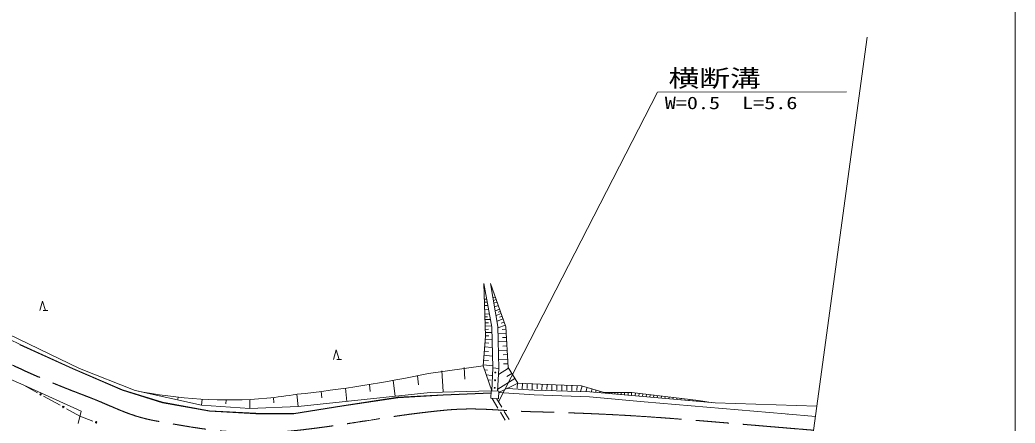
# Model space of a CAD drawing. Units: millimetres, scale not verified. Extents: x 40000 to 680000, y 20000 to 380000.
# Drawn here: x 473786 to 579000, y 269538 to 312121 of the extents above; entities that cross this region are included whole.
import ezdxf
from ezdxf.enums import TextEntityAlignment as Align

# ---------------------------------------------------------------- set-up
doc = ezdxf.new("R2010")
doc.units = ezdxf.units.MM
doc.header["$LTSCALE"] = 1000
doc.linetypes.add('CHAIN', pattern=[18.5, 12, -1.5, 3.5, -1.5])
for name, color, linetype, lineweight in [('M-BGD', 7, 'Continuous', 13), ('M-BGD-HTXT', 7, 'Continuous', 13), ('M-BMK', 2, 'CHAIN', 13), ('M-STR-HTXT', 7, 'Continuous', 13), ('M-TTL-BAND', 7, 'Continuous', 13)]:
    doc.layers.add(name, color=color, linetype=linetype, lineweight=lineweight)
doc.styles.add('ＭＳ ゴシック', font='')
doc.styles.get('ＭＳ ゴシック').set_extended_font_data('MS Gothic')

msp = doc.modelspace()

# ---------------------------------------------------------------- linework, layer by layer
at = {"layer": 'M-BGD'}
for p, q in [((523015, 278730), (522828, 284271)), ((522828, 284271), (523688, 279685)), ((523548, 284268), (525176, 279718)), ((523548, 284268), (524325, 279728)), ((475878, 281420), (476178, 282420)), ((476178, 282420), (476478, 281420)), ((522884, 282612), (523138, 282620)), ((522894, 282313), (523193, 282323)), ((524053, 282856), (523805, 282767)), ((524142, 282608), (523850, 282503)), ((524247, 282316), (523903, 282193)), ((466283, 281483), (473807, 277836)), ((480078, 275302), (468133, 281045)), ((476228, 281420), (476728, 281420)), ((522906, 281960), (523259, 281972)), ((522920, 281543), (523337, 281557)), ((522937, 281051), (523429, 281067)), ((524369, 281973), (523966, 281828)), ((524514, 281569), (524039, 281399)), ((524683, 281095), (524126, 280895)), ((524599, 281332), (524361, 281247)), ((522946, 280761), (523237, 280770)), ((522956, 280470), (523537, 280490)), ((522968, 280128), (523310, 280139)), ((524883, 280537), (524227, 280302)), ((525118, 279881), (524328, 279598)), ((524783, 280816), (524504, 280716)), ((525000, 280209), (524672, 280091)), ((522979, 279785), (523665, 279808)), ((522991, 279440), (523336, 279452)), ((523002, 279095), (523692, 279119)), ((523688, 279685), (523785, 275380)), ((524325, 279728), (524402, 275320)), ((525214, 279030), (524338, 278981)), ((525190, 279460), (524760, 279436)), ((525176, 279718), (525416, 275394)), ((525416, 275394), (525176, 279718)), ((473786, 277791), (479374, 275257)), ((473807, 277836), (479394, 275303)), ((523015, 278730), (522754, 275596)), ((522955, 278008), (523360, 277974)), ((522988, 278413), (523711, 278353)), ((523014, 278754), (523356, 278765)), ((525263, 278154), (524353, 278103)), ((525238, 278592), (524801, 278568)), ((506937, 276266), (507237, 277266)), ((507237, 277266), (507537, 276266)), ((522883, 277148), (523337, 277111)), ((522921, 277603), (523731, 277535)), ((525313, 277245), (524369, 277192)), ((525288, 277699), (524833, 277674)), ((525340, 276773), (524868, 276746)), ((507287, 276266), (507787, 276266)), ((522761, 275676), (523779, 275591)), ((522803, 276185), (523313, 276143)), ((522846, 276694), (523754, 276619)), ((525366, 276300), (524386, 276246)), ((525393, 275810), (524903, 275783)), ((479374, 275257), (484611, 273004)), ((479394, 275303), (484628, 273051)), ((485962, 272990), (480078, 275302)), ((516969, 274766), (522754, 275596)), ((518384, 275040), (518540, 272887)), ((520750, 275395), (520838, 274193)), ((522754, 275596), (523662, 272950)), ((522907, 275151), (523228, 275125)), ((523088, 274623), (523695, 274573)), ((523665, 272950), (523785, 275380)), ((523785, 275380), (524402, 275320)), ((524402, 275320), (524294, 272914)), ((525455, 275331), (524372, 274661)), ((525790, 274790), (525249, 274454)), ((525416, 275394), (526435, 273748)), ((526435, 273748), (525416, 275394)), ((474209, 273534), (472513, 274282)), ((510734, 273612), (510814, 272858)), ((513265, 274047), (513442, 272372)), ((515809, 274530), (515909, 273586)), ((523269, 274096), (523524, 274075)), ((526125, 274248), (524303, 273120)), ((526435, 273748), (524407, 272756)), ((526380, 273838), (526354, 273221)), ((526435, 273748), (530404, 273585)), ((526905, 273728), (526879, 273106)), ((527430, 273707), (527409, 273181)), ((527956, 273685), (527929, 273042)), ((528478, 273664), (528456, 273142)), ((529000, 273643), (528973, 272999)), ((529520, 273621), (529498, 273101)), ((530040, 273600), (530014, 272963)), ((533157, 273488), (530404, 273585)), ((530564, 273579), (530546, 273055)), ((531088, 273561), (531066, 272926)), ((474209, 273534), (475636, 272747)), ((480253, 270783), (474209, 273534)), ((484611, 273004), (488857, 271690)), ((484628, 273051), (488869, 271739)), ((492985, 271440), (485962, 272990)), ((503080, 272576), (503215, 271294)), ((517168, 272765), (503215, 271294)), ((505642, 272877), (505711, 272221)), ((508199, 273223), (508345, 271835)), ((513743, 272259), (518519, 272533)), ((517168, 272765), (523617, 272953)), ((518519, 272533), (523604, 272740)), ((518521, 272483), (523602, 272690)), ((523571, 272154), (523617, 272953)), ((523617, 272953), (524415, 272907)), ((524415, 272907), (524369, 272108)), ((524407, 272756), (528142, 272528)), ((525318, 273201), (528165, 273028)), ((528142, 272528), (534017, 272323)), ((528165, 273028), (534048, 272822)), ((531621, 273542), (531602, 273010)), ((532153, 273524), (532131, 272889)), ((532694, 273505), (532675, 272964)), ((533231, 273466), (533050, 272857)), ((533157, 273488), (535545, 272776)), ((533763, 273307), (533623, 272837)), ((534048, 272822), (547298, 271664)), ((534296, 273149), (534194, 272809)), ((534707, 273026), (534631, 272771)), ((535117, 272903), (535067, 272733)), ((535442, 272806), (535412, 272703)), ((535545, 272776), (538471, 272766)), ((535777, 272775), (535777, 272671)), ((536074, 272774), (536073, 272645)), ((536370, 272773), (536370, 272619)), ((536691, 272772), (536690, 272591)), ((537011, 272771), (537010, 272563)), ((537357, 272770), (537357, 272533)), ((537704, 272769), (537703, 272503)), ((538078, 272768), (538077, 272470)), ((538452, 272766), (538451, 272437)), ((545538, 271915), (538471, 272766)), ((538854, 272720), (538816, 272405)), ((539255, 272672), (539219, 272370)), ((539642, 272625), (539607, 272336)), ((540029, 272579), (539996, 272302)), ((540418, 272532), (540386, 272268)), ((476293, 272384), (478044, 271418)), ((488857, 271690), (493815, 270796)), ((488869, 271739), (493821, 270846)), ((490532, 272268), (490492, 272063)), ((493068, 272059), (492985, 271440)), ((495591, 271983), (495561, 271579)), ((498109, 272038), (498095, 271062)), ((500605, 272235), (500631, 271668)), ((507815, 271366), (513743, 272259)), ((507822, 271317), (513751, 272210)), ((513749, 272210), (518521, 272483)), ((524369, 272108), (523571, 272154)), ((523700, 272150), (524327, 271116)), ((524185, 272119), (524736, 271205)), ((534017, 272323), (539801, 271799)), ((539801, 271799), (554700, 270514)), ((540806, 272485), (540776, 272234)), ((541204, 272437), (541176, 272199)), ((541603, 272389), (541575, 272164)), ((542010, 272340), (541985, 272128)), ((542418, 272291), (542394, 272092)), ((542836, 272241), (542814, 272056)), ((543254, 272190), (543233, 272019)), ((543682, 272139), (543663, 271981)), ((544110, 272087), (544093, 271944)), ((544542, 272035), (544527, 271906)), ((544974, 271983), (544961, 271868)), ((545376, 271935), (545364, 271833)), ((545538, 271915), (547070, 271684)), ((545777, 271879), (545764, 271798)), ((546145, 271824), (546137, 271765)), ((546514, 271768), (546509, 271733)), ((546846, 271718), (546844, 271703)), ((558047, 271326), (547298, 271664)), ((478701, 271056), (480129, 270268)), ((480253, 270783), (479961, 269510)), ((498095, 271062), (492985, 271440)), ((493815, 270796), (498743, 270530)), ((493821, 270846), (498745, 270580)), ((503216, 271294), (498095, 271062)), ((498743, 270530), (502736, 270503)), ((498745, 270580), (502732, 270553)), ((502732, 270553), (507815, 271366)), ((502736, 270503), (507823, 271317)), ((524586, 270688), (525104, 269832)), ((524994, 270777), (525511, 269920)), ((554700, 270514), (557900, 270249)), ((554916, 270496), (554927, 270495)), ((480129, 270268), (481490, 269751))]:
    msp.add_line(p, q, dxfattribs=at)
for centre, radius in [((524049, 274879), 50), ((524022, 274065), 50), ((475965, 272565), 75), ((523987, 273262), 50), ((478373, 271237), 75), ((481840, 269618), 75)]:
    msp.add_circle(centre, radius, dxfattribs=at)
for centre, radius, start, end in [((487417, 417033), 145303, 276.1893, 281.73462), ((495785, 320396), 48414, 258.29297, 274.87593), ((493709, 331547), 59711, 275.95169, 279.03216)]:
    msp.add_arc(centre, radius, start, end, dxfattribs=at)
at = {"layer": 'M-BGD-HTXT'}
msp.add_line((563352, 310305), (552544, 230897), dxfattribs=at)
at = {"layer": 'M-BMK'}
msp.add_open_spline([(460726, 282058), (470075, 277145), (472731, 275431), (480920, 272335), (483762, 271260), (485264, 270276), (488257, 269750), (492437, 269014), (494812, 268534), (499056, 268545), (500674, 268550), (501584, 268601), (503193, 268779), (509235, 269449), (512563, 270294), (518613, 270887), (522243, 271243), (524304, 270832), (527950, 270739), (539592, 270445), (543439, 269951), (557701, 268784)], degree=3, knots=[0, 0, 0, 0, 1, 1, 1, 2, 2, 2, 3, 3, 3, 4, 4, 4, 5, 5, 5, 6, 6, 6, 7, 7, 7, 7], dxfattribs=at)
at = {"layer": 'M-STR-HTXT'}
msp.add_lwpolyline([(524384, 271790), (541184, 304496), (561158, 304522)], dxfattribs=at)
at = {"layer": 'M-TTL-BAND'}
msp.add_line((579000, 20000), (579000, 370000), dxfattribs=at)

# ---------------------------------------------------------------- texts
at = {"layer": 'M-STR-HTXT', "style": 'ＭＳ ゴシック', "width": 1.3}
for s, height, p in [('横断溝', 1833, (542354, 304498)), ('W=0.5\u3000L=5.6', 1320, (541967, 302300))]:
    msp.add_text(s, height=height, dxfattribs=at).set_placement(p, align=Align.BOTTOM_LEFT)

doc.saveas('drawing.dxf')
